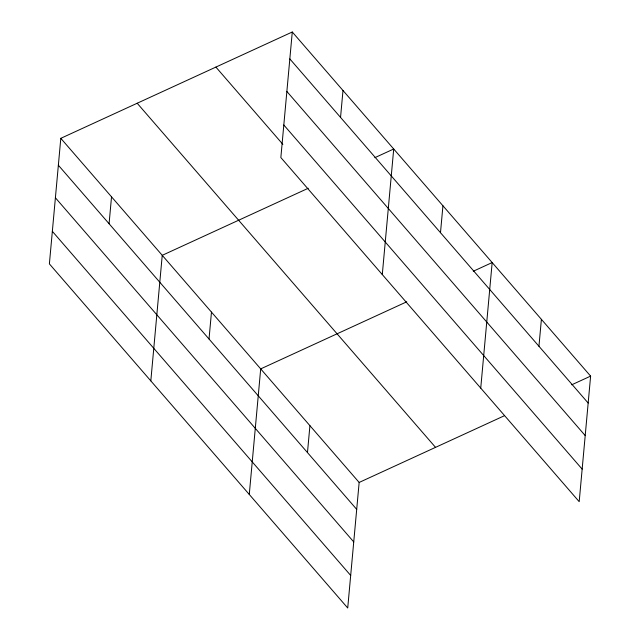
<?xml version="1.0" encoding="UTF-8"?>
<svg xmlns="http://www.w3.org/2000/svg" width="640" height="640" viewBox="0 0 640 640"><rect width="100%" height="100%" fill="white"/><g stroke="black" fill="none" stroke-linecap="round" stroke-linejoin="round"><path stroke-width="0.96" d="M60.808 138.328L49.384 263.88L347.72 608L359.152 482.448L60.808 138.328L292.28 32L590.616 376.12L579.192 501.672L280.848 157.552L292.28 32M109.08 223.736L111.528 196.824M150.816 380.88L162.24 255.328L308.28 188.248M209.024 339.016L211.472 312.104M249.272 494.44L260.696 368.888L406.736 301.808M307.472 452.576L309.92 425.664M340.544 117.408L342.992 90.504M382.288 274.552L393.712 149L374.84 157.672M440.488 232.688L442.936 205.784M480.736 388.112L492.168 262.56L473.296 271.232M538.944 346.256L541.392 319.344M359.152 482.448L504.28 415.784M571.744 384.792L590.616 376.12M289.832 58.912L588.168 403.032M286.864 91.464L585.208 435.584M283.816 125L582.152 469.12M215.896 67.088L282.864 144.336M137.192 103.24L435.536 447.36M58.36 165.232L356.696 509.36M55.4 197.784L353.736 541.912M52.344 231.328L350.688 575.448"/></g></svg>
